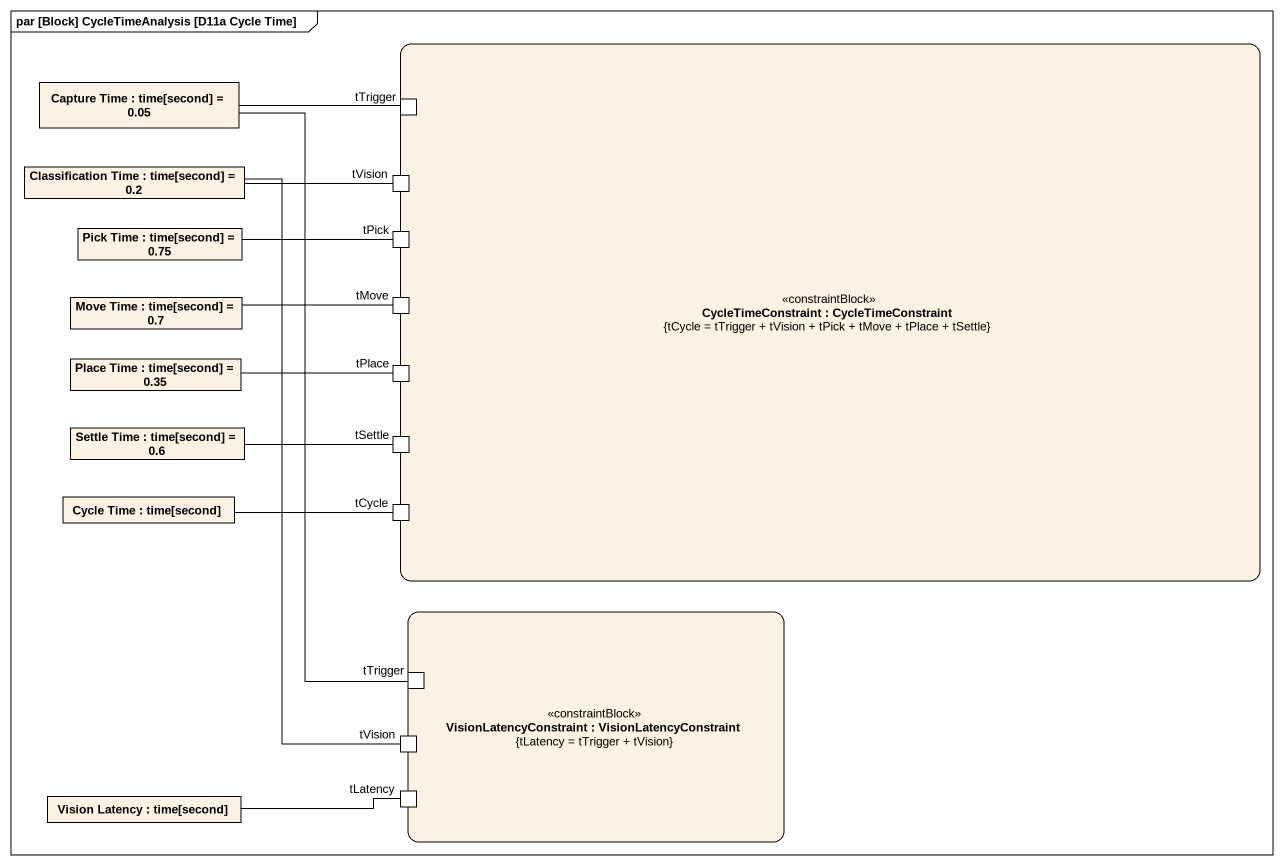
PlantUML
@startuml
mainframe par [Block] CycleTimeAnalysis [D11a Cycle Time]
rectangle "Capture Time : time[second] = 0.05" as Capture_Time
rectangle "CycleTimeConstraint : CycleTimeConstraint\n{tCycle = tTrigger + tVision + tPick + tMove + tPlace + tSettle}" as CycleTimeConstraint <<constraintBlock>> {
  port tTrigger
  port tVision
  port tPick
  port tMove
  port tPlace
  port tSettle
  port tCycle
}
rectangle "Classification Time : time[second] = 0.2" as Classification_Time
rectangle "Pick Time : time[second] = 0.75" as Pick_Time
rectangle "Move Time : time[second] = 0.7" as Move_Time
rectangle "Place Time : time[second] = 0.35" as Place_Time
rectangle "Settle Time : time[second] = 0.6" as Settle_Time
rectangle "Cycle Time : time[second]" as Cycle_Time
rectangle "VisionLatencyConstraint : VisionLatencyConstraint\n{tLatency = tTrigger + tVision}" as VisionLatencyConstraint <<constraintBlock>> {
  port "tTrigger" as tTrigger_2
  port "tVision" as tVision_2
  port tLatency
}
rectangle "Vision Latency : time[second]" as Vision_Latency
Capture_Time -right- tTrigger
Capture_Time -- tTrigger_2
Classification_Time -right- tVision
Classification_Time -- tVision_2
Pick_Time -right- tPick
Move_Time -right- tMove
Place_Time -right- tPlace
Settle_Time -right- tSettle
Cycle_Time -right- tCycle
Vision_Latency -right- tLatency
@enduml
